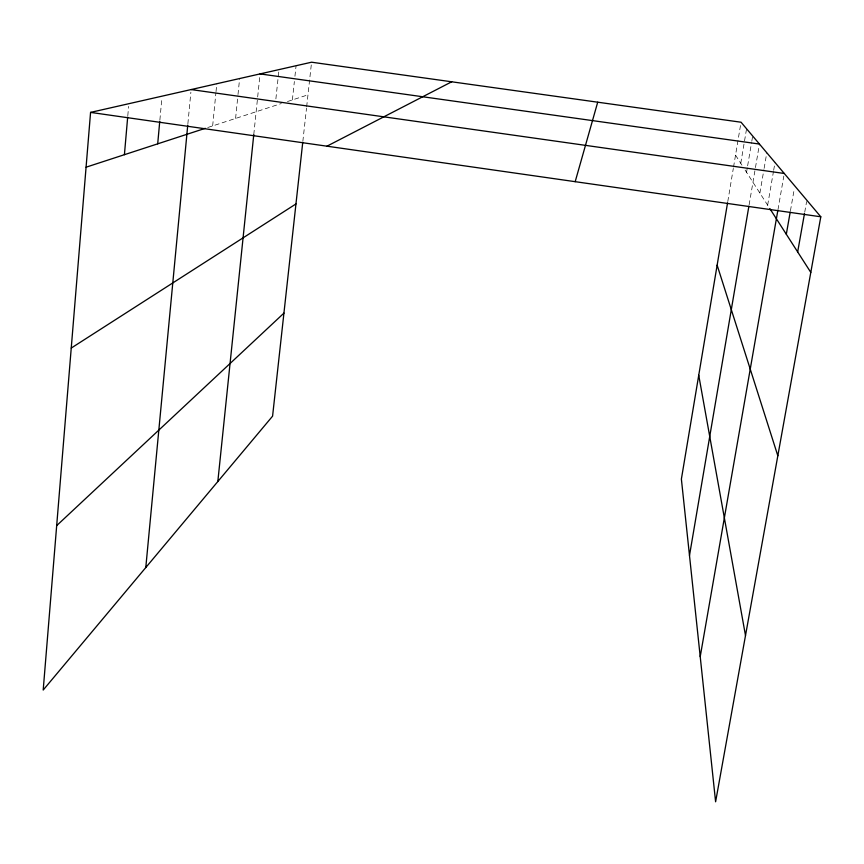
<?xml version="1.0" encoding="UTF-8"?>
<svg xmlns="http://www.w3.org/2000/svg" width="864" height="864" viewBox="0 0 864 864"><rect width="100%" height="100%" fill="white"/><g stroke="black" fill="none" stroke-linecap="round" stroke-linejoin="round"><path stroke-width="0.65" stroke-dasharray="4.32 3.24" d="M127.796 115.776L128.617 106.391M159.883 119.999L161.806 98.809M187.877 123.79L190.879 92.189M212.652 125.917L215.892 92.956M216.022 91.638L216.799 83.732M235.591 118.433L237.881 95.828M238.01 94.5L239.62 78.548M253.778 134.546L260.064 73.904M275.886 98.874L278.986 69.606M292.378 99.922L294.365 81.508M294.937 76.248L296.071 65.729M302.843 141.404L306.515 108.14M306.655 106.812L311.569 62.208M727.78 201.539L733.32 168.404M733.536 167.076L741.042 122.224M740.772 163.296L746.572 128.779M746.55 172.303L747.425 167.119M747.641 165.823L751.583 142.495M751.799 141.199L752.674 136.026M749.12 204.844L759.456 144.061M759.888 193.093L763.906 169.668M764.122 168.372L766.8 152.766M767.653 205.178L773.453 171.558M773.669 170.262L775.008 162.508M777.967 209.725L783.821 176.072M790.441 210.751L794.34 188.568M804.73 212.177L806.609 201.571M207.749 127.516L281.318 103.529M287.464 101.531L307.973 94.835M735.534 155.142L742.208 165.553M745.103 170.046L769.111 207.446"/><path stroke-width="1.3" d="M727.553 202.867L681.383 479.077L715.608 801.792L820.8 216.788L741.042 122.224L311.569 62.208L90.569 112.396L43.2 690.034L272.581 416.156L302.702 142.733M124.416 154.688L127.678 117.115M157.702 143.834L159.754 121.327M145.789 567.54L187.758 125.107M217.825 481.54L253.778 134.546M689.494 555.509L748.894 206.172M700.218 656.629L777.74 211.021M786.316 234.241L790.204 212.058M797.666 251.932L804.492 213.505M575.186 181.678L597.715 102.19M56.678 525.625L283.932 313.135M71.248 348.062L295.963 203.936M326.948 146.189L451.71 81.788M86.076 167.195L205.286 128.315M260.064 73.904L759.456 144.061M191.128 89.564L784.274 173.48M90.569 112.396L820.8 216.788M769.835 208.58L810.799 272.398M717.142 265.172L777.827 455.771M698.738 375.268L745.502 635.558"/></g></svg>
